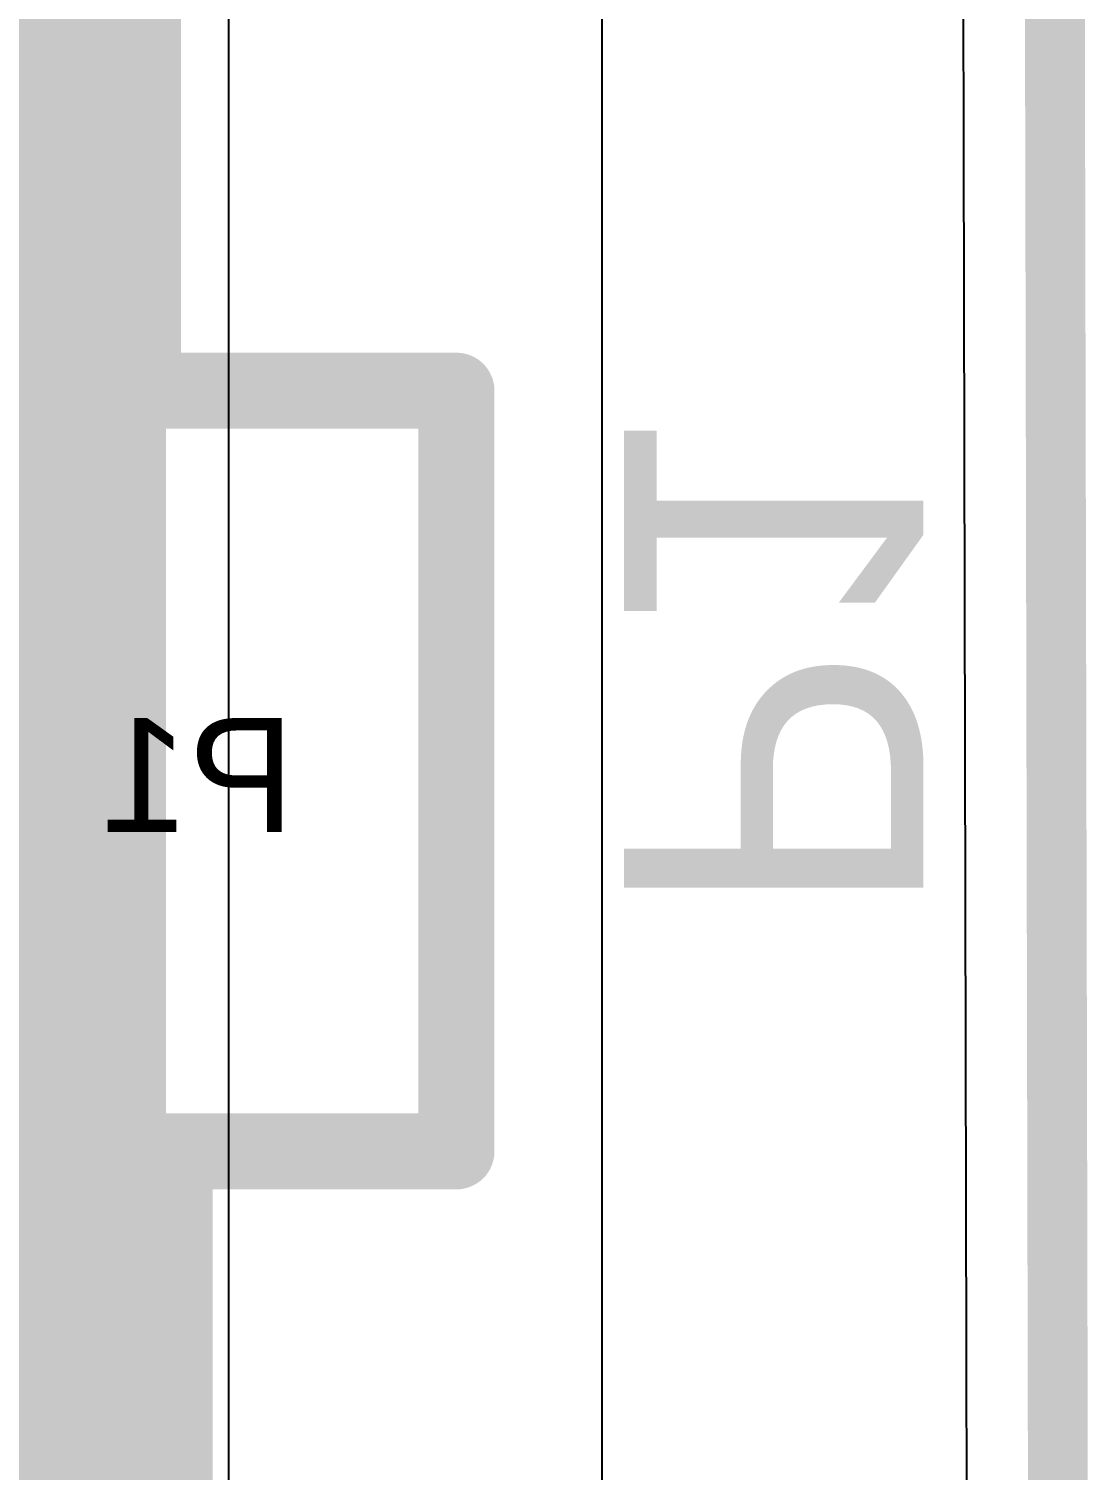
# Model space of a CAD drawing. Header units: inches. Extents: x -0.1 to 84.5, y -0.1 to 23.7.
# Drawn here: x 5.512 to 9.06, y 13.369 to 18.183 of the extents above; entities that cross this region are included whole.
import ezdxf

# ---------------------------------------------------------------- set-up
doc = ezdxf.new("R2010")
doc.units = ezdxf.units.IN
for name, color, linetype in [('Bottom Assembly', 56, 'Continuous'), ('Bottom Layer', 5, 'Continuous'), ('Bottom Overlay', 54, 'Continuous'), ('Keep-Out Layer', 6, 'Continuous'), ('Top Layer', 1, 'Continuous'), ('Top Overlay', 2, 'Continuous')]:
    doc.layers.add(name, color=color, linetype=linetype)
doc.styles.add('Arial', font='', dxfattribs={"height": 0.2})
doc.styles.get('Arial').set_extended_font_data('Arial')

# ---------------------------------------------------------------- blocks, each defined once
blk = doc.blocks.new('LIST_ANG_1_2_SMD_2_54MM_B_94')
at = {"layer": 'Bottom Assembly'}
for points in [[(-1.57, 11.3471, 0.1, 0.1, 0), (-1.57, 5.766, 0.1, 0.1, 0)], [(2.54, 5.766, 0.1, 0.1, 0), (-2.54, 5.766, 0.1, 0.1, 0)], [(-2.54, 5.766, 0.1, 0.1, 0), (-2.54, 3.226, 0.1, 0.1, 0)], [(2.54, 3.226, 0.1, 0.1, 0), (-2.54, 3.226, 0.1, 0.1, 0)], [(-1.57, 3.226, 0.1, 0.1, 0), (-1.57, -0.85, 0.1, 0.1, 0)], [(-0.97, 2.4659, 0.1, 0.1, 0), (-1.57, 2.4659, 0.1, 0.1, 0)]]:
    blk.add_lwpolyline(points, format="xyseb", dxfattribs=at)
for points in [[(-2.565, 5.766, 0.05, 0.05, 1), (-2.515, 5.766, 0.05, 0.05, 1)], [(-2.565, 5.766, 0.05, 0.05, 1), (-2.515, 5.766, 0.05, 0.05, 1)], [(-1.595, 5.766, 0.05, 0.05, 1), (-1.545, 5.766, 0.05, 0.05, 1)], [(-2.565, 3.226, 0.05, 0.05, 1), (-2.515, 3.226, 0.05, 0.05, 1)], [(-2.565, 3.226, 0.05, 0.05, 1), (-2.515, 3.226, 0.05, 0.05, 1)], [(-1.595, 3.226, 0.05, 0.05, 1), (-1.545, 3.226, 0.05, 0.05, 1)], [(-1.595, 2.4659, 0.05, 0.05, 1), (-1.545, 2.4659, 0.05, 0.05, 1)]]:
    blk.add_lwpolyline(points, format="xyseb", close=True, dxfattribs=at)
at = {"layer": 'Bottom Overlay'}
for points in [[(-1.651, 11.324, 0.15, 0.15, 0), (-1.651, 5.766, 0.15, 0.15, 0)], [(-2.54, 3.226, 0.254, 0.254, 0), (-2.54, 5.766, 0.254, 0.254, 0)], [(2.54, 5.766, 0.254, 0.254, 0), (-2.54, 5.766, 0.254, 0.254, 0)], [(2.54, 3.226, 0.254, 0.254, 0), (-2.54, 3.226, 0.254, 0.254, 0)]]:
    blk.add_lwpolyline(points, format="xyseb", dxfattribs=at)
for points in [[(-2.6035, 5.766, 0.127, 0.127, 1), (-2.4765, 5.766, 0.127, 0.127, 1)], [(-2.6035, 5.766, 0.127, 0.127, 1), (-2.4765, 5.766, 0.127, 0.127, 1)], [(-1.6885, 5.766, 0.075, 0.075, 1), (-1.6135, 5.766, 0.075, 0.075, 1)], [(-2.6035, 3.226, 0.127, 0.127, 1), (-2.4765, 3.226, 0.127, 0.127, 1)], [(-2.6035, 3.226, 0.127, 0.127, 1), (-2.4765, 3.226, 0.127, 0.127, 1)]]:
    blk.add_lwpolyline(points, format="xyseb", close=True, dxfattribs=at)
at = {"layer": 'Bottom Assembly', "style": 'Arial', "text_generation_flag": 2}
blk.add_text('P1', height=0.381, rotation=180, dxfattribs=at).set_placement((-2, 4.7))

msp = doc.modelspace()

# ---------------------------------------------------------------- linework, layer by layer
at = {"layer": 'Bottom Layer'}
for p, q in [((8.6247, 22.3841), (8.654, 7.8641)), ((6.1798, 4.7412), (6.1798, 18.41))]:
    msp.add_line(p, q, dxfattribs=at)
msp.add_lwpolyline([(5.67, 4.53, 0.6, 0.6, 0), (5.67, 20.2, 0.6, 0.6, 0)], format="xyseb", dxfattribs=at)
at = {"layer": 'Keep-Out Layer'}
msp.add_lwpolyline([(8.93, 22.69, 0.2, 0.2, 0), (8.9601, 7.7454, 0.2, 0.2, 0)], format="xyseb", dxfattribs=at)
at = {"layer": 'Top Layer'}
msp.add_line((8.6247, 22.3841), (8.654, 7.8641), dxfattribs=at)
at = {"layer": 'Top Overlay'}
msp.add_line((7.4257, 21.1579), (7.4257, 5.0389), dxfattribs=at)

# ---------------------------------------------------------------- block references
at = {"rotation": 180}
msp.add_blockref('LIST_ANG_1_2_SMD_2_54MM_B_94', (4.4, 20.2), dxfattribs=at)

# ---------------------------------------------------------------- texts
at = {"layer": 'Bottom Overlay', "style": 'Arial', "text_generation_flag": 2}
msp.add_text('P1', height=1, rotation=270, dxfattribs=at).set_placement((7.5, 15.2))

doc.saveas('drawing.dxf')
